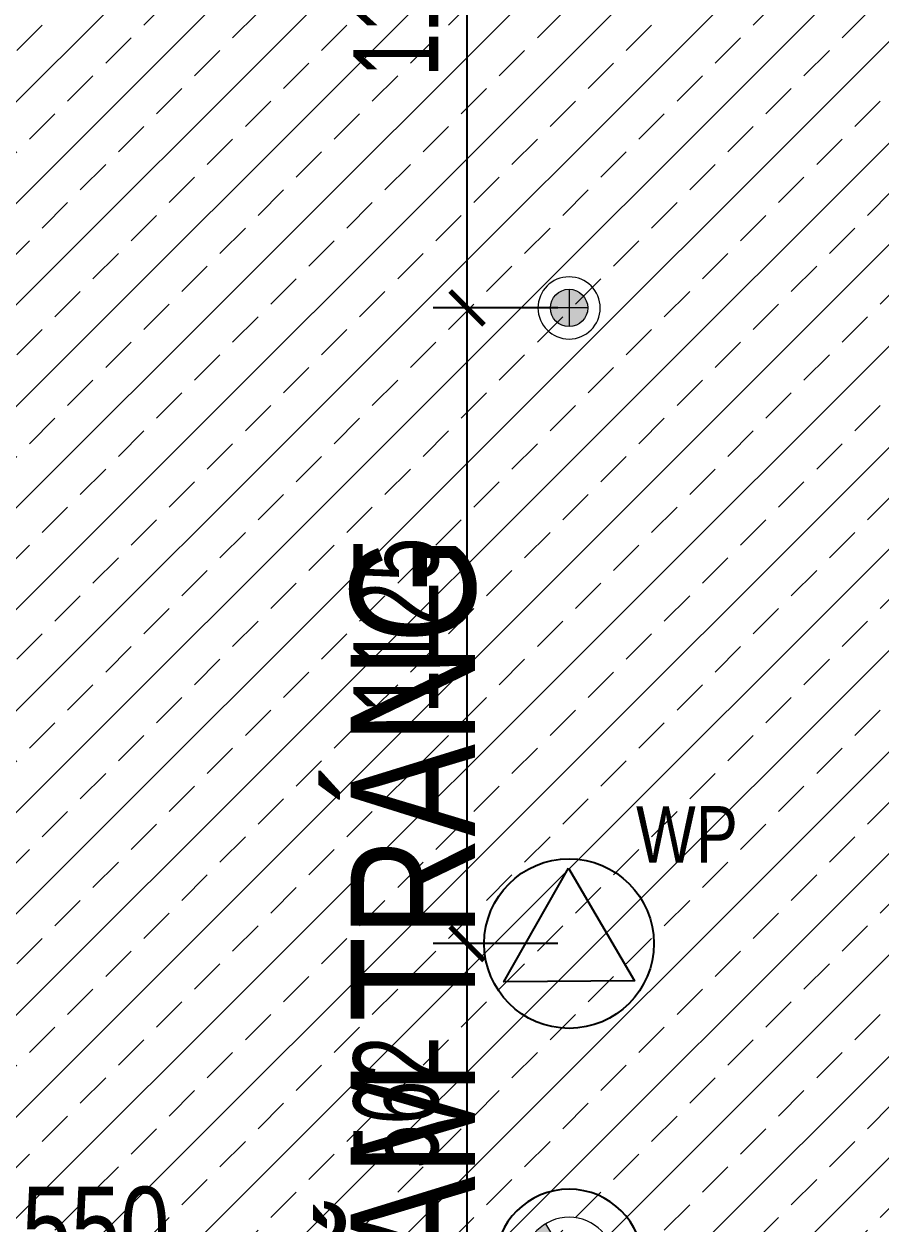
# Model space of a CAD drawing. Header units: millimetres. Extents: x -343543 to 400519, y -115663 to 104219.
# Drawn here: x -257543 to -256027, y 6724 to 8847 of the extents above; entities that cross this region are included whole.
import ezdxf
from ezdxf.enums import TextEntityAlignment as Align

# ---------------------------------------------------------------- set-up
doc = ezdxf.new("R2010")
doc.units = ezdxf.units.MM
doc.linetypes.add('CONTINOUS', pattern=[0])
doc.layers.get('0').update_dxf_attribs({"color": 231, "lineweight": 0})
doc.layers.get('DefPoints').update_dxf_attribs({"color": 191})
for name, color, linetype, lineweight in [('1-INNO-E-Emergency', 1, 'EME', 5), ('A-PATT', 252, 'Continuous', 9), ('A-SYMBOLS', 10, 'Continuous', 13), ('EL - TEXT', 3, 'Continuous', 9), ('fix lighting', 2, 'Continuous', 5), ('SME-E-LTG-DIM', 55, 'Continuous', 18), ('XREF MAT BANG TUONG XAY$0$$1$A-TEXT', 8, 'Continuous', 25)]:
    doc.layers.add(name, color=color, linetype=linetype, lineweight=lineweight)
doc.layers.add('EL - CABLE - PA', color=5, linetype='CONTINOUS', true_color=0x0000ff)
doc.styles.add('Arial', font='arial.ttf', dxfattribs={"width": 0.8})
doc.styles.add('ROMANSssss', font='vntimeh.shx', dxfattribs={"width": 0.7})
doc.styles.add('SM-DIMTEXT', font='SME.shx', dxfattribs={"width": 0.7})
doc.styles.add('VTK _ Arial_2.5 mm', font='arial.ttf', dxfattribs={"width": 0.8, "height": 2.5})
doc.styles.add('XREF MAT BANG TUONG XAY$0$Arial', font='arial.ttf', dxfattribs={"width": 0.8})
doc.linetypes.add('EME', pattern='A,2463.214661,-165.6529,["E",ROMANSssss,S=300,R=360,X=0,Y=-153.361507],-321.423057,2528.257516', length=5478.548134)
doc.dimstyles.new('SDIM-100', dxfattribs={"dimscale": 100, "dimtxt": 2, "dimasz": 0.6, "dimexe": 0.6, "dimexo": 0.2, "dimgap": 0.5, "dimtad": 1, "dimdec": 0, "dimzin": 12, "dimtxsty": 'SM-DIMTEXT', "dimblk": 'ARCHTICK', "dimblk1": 'ARCHTICK', "dimblk2": 'ARCHTICK', "dimcen": 0.12, "dimdle": 0.6, "dimclrd": 7, "dimclre": 8, "dimadec": 0, "dimazin": 3, "dimtfac": 2, "dimtix": 1, "dimtmove": 1, "dimatfit": 3, "dimfxl": 1, "dimtzin": 0, "dimarcsym": 1})

# ---------------------------------------------------------------- blocks, each defined once
blk = doc.blocks.new('01.Xref _MB T1')
at = {"layer": 'XREF MAT BANG TUONG XAY$0$$1$A-TEXT', "color": 8, "style": 'XREF MAT BANG TUONG XAY$0$Arial', "width": 0.8}
blk.add_text('KHU TẮM TRÁNG', height=220, rotation=90, dxfattribs=at).set_placement((6108.74517, 5907.05705))
blk = doc.blocks.new('_ArchTick')
at = {"color": 0, "linetype": 'ByBlock', "const_width": 0.15}
blk.add_lwpolyline([(-0.5, -0.5), (0.5, 0.5)], dxfattribs=at)
blk = doc.blocks.new('*D997')
at = {"layer": 'DefPoints', "color": 0, "transparency": 16777216}
for p in [(-256759.4, 7220), (-256579, 7220), (-256579, 6657.5)]:
    blk.add_point(p, dxfattribs=at)
at = {"layer": 'SME-E-LTG-DIM', "color": 7, "lineweight": -2, "transparency": 16777216}
blk.add_line((-256759.4, 6597.5), (-256759.4, 7280), dxfattribs=at)
at = {"layer": 'SME-E-LTG-DIM', "color": 8, "lineweight": -2, "transparency": 16777216}
for p, q in [((-256599, 7220), (-256819.4, 7220)), ((-256599, 6657.5), (-256819.4, 6657.5))]:
    blk.add_line(p, q, dxfattribs=at)
at = {"layer": 'SME-E-LTG-DIM', "color": 7, "lineweight": -2, "transparency": 16777216, "xscale": 60, "yscale": 60, "zscale": 60}
for p, rotation in [((-256759.4, 7220), 90), ((-256759.4, 6657.5), 270)]:
    blk.add_blockref('_ArchTick', p, dxfattribs=dict(at, rotation=rotation))
at = {"layer": 'SME-E-LTG-DIM', "color": 0, "transparency": 16777216, "insert": (-256884.4, 6938.7), "char_height": 150, "attachment_point": 5, "rotation": 90, "style": 'SM-DIMTEXT'}
blk.add_mtext('562', dxfattribs=at)
blk = doc.blocks.new('*D998')
at = {"layer": 'DefPoints', "color": 0, "transparency": 16777216}
for p in [(-256759.4, 8345), (-256579, 8345), (-256579, 7220)]:
    blk.add_point(p, dxfattribs=at)
at = {"layer": 'SME-E-LTG-DIM', "color": 7, "lineweight": -2, "transparency": 16777216}
blk.add_line((-256759.4, 7160), (-256759.4, 8405), dxfattribs=at)
at = {"layer": 'SME-E-LTG-DIM', "color": 8, "lineweight": -2, "transparency": 16777216}
for p, q in [((-256599, 8345), (-256819.4, 8345)), ((-256599, 7220), (-256819.4, 7220))]:
    blk.add_line(p, q, dxfattribs=at)
at = {"layer": 'SME-E-LTG-DIM', "color": 7, "lineweight": -2, "transparency": 16777216, "xscale": 60, "yscale": 60, "zscale": 60}
for p, rotation in [((-256759.4, 8345), 90), ((-256759.4, 7220), 270)]:
    blk.add_blockref('_ArchTick', p, dxfattribs=dict(at, rotation=rotation))
at = {"layer": 'SME-E-LTG-DIM', "color": 0, "transparency": 16777216, "insert": (-256884.4, 7782.5), "char_height": 150, "attachment_point": 5, "rotation": 90, "style": 'SM-DIMTEXT'}
blk.add_mtext('1125', dxfattribs=at)
blk = doc.blocks.new('*D999')
at = {"layer": 'DefPoints', "color": 0, "transparency": 16777216}
for p in [(-256759.4, 9475), (-256579, 9475), (-256579, 8345)]:
    blk.add_point(p, dxfattribs=at)
at = {"layer": 'SME-E-LTG-DIM', "color": 7, "lineweight": -2, "transparency": 16777216}
blk.add_line((-256759.4, 8285), (-256759.4, 9535), dxfattribs=at)
at = {"layer": 'SME-E-LTG-DIM', "color": 8, "lineweight": -2, "transparency": 16777216}
for p, q in [((-256599, 9475), (-256819.4, 9475)), ((-256599, 8345), (-256819.4, 8345))]:
    blk.add_line(p, q, dxfattribs=at)
at = {"layer": 'SME-E-LTG-DIM', "color": 7, "lineweight": -2, "transparency": 16777216, "xscale": 60, "yscale": 60, "zscale": 60}
for p, rotation in [((-256759.4, 9475), 90), ((-256759.4, 8345), 270)]:
    blk.add_blockref('_ArchTick', p, dxfattribs=dict(at, rotation=rotation))
at = {"layer": 'SME-E-LTG-DIM', "color": 0, "transparency": 16777216, "insert": (-256884.4, 8910), "char_height": 150, "attachment_point": 5, "rotation": 90, "style": 'SM-DIMTEXT'}
blk.add_mtext('1130', dxfattribs=at)
blk = doc.blocks.new('Den downligh su co')
at = {"layer": '1-INNO-E-Emergency'}
h = blk.add_hatch(color=1, dxfattribs=at)
h.dxf.hatch_style = 1
h.paths.add_polyline_path([(-51.3, 51.3), (0, 0), (51.3, 51.3, 0.414214)])
h.paths.add_polyline_path([(0, 0), (-51.3, -51.3, 0.414214), (51.3, -51.3)])
at = {"layer": '1-INNO-E-Emergency', "color": 1}
for points in [[(-51.3, 51.3), (51.3, -51.3)], [(-51.3, -51.3), (51.3, 51.3)]]:
    blk.add_lwpolyline(points, dxfattribs=at)
blk.add_circle((0, 0), 72.5, dxfattribs=at)
at = {"layer": 'DefPoints', "ltscale": 5}
blk.add_circle((0, 0), 117.2, dxfattribs=at)
blk = doc.blocks.new('Exit su co')
at = {"layer": '1-INNO-E-Emergency', "xscale": -1.112275862068966, "yscale": 1.112275862068966, "zscale": 1.112275862068966, "rotation": 255.7726182171235}
blk.add_blockref('Den downligh su co', (6275, 6657.5), dxfattribs=at)
blk = doc.blocks.new('LOA ÂM TRẦN 6W CHỊU NƯỚC')
at = {"ltscale": 3}
blk.add_lwpolyline([(132764.1, 323760.9), (132880.8, 323561.6), (132649.9, 323560.2)], close=True, dxfattribs=at)
blk.add_circle((132764.9, 323627.6), 150, dxfattribs=at)
at = {"layer": 'EL - TEXT', "color": 3, "style": 'Arial', "width": 0.8}
blk.add_text('WP', height=100, rotation=0.1629, dxfattribs=at).set_placement((132883.6, 323820.5), align=Align.MIDDLE_LEFT)
blk = doc.blocks.new('XR-TRAN_SANH$0$A$C896e62ca')
at = {"layer": 'A-PATT', "true_color": 0x848484}
h = blk.add_hatch(color=252, dxfattribs=at)
h.dxf.hatch_style = 1
edge = h.paths.add_edge_path()
edge.add_arc((0, 0), 33, 0, 360)
at = {"color": 0, "linetype": 'ByBlock'}
for p, q in [((0, 33), (0, -33)), ((33, 0), (-33, 0))]:
    blk.add_line(p, q, dxfattribs=at)
blk.add_circle((0, 0), 33, dxfattribs=at)
for start, end in [(90, 270), (270, 90)]:
    blk.add_arc((0, 0), 55, start, end, dxfattribs=at)
blk = doc.blocks.new('*U1475')
blk.add_line((-2, 0), (12, 0))
blk.add_lwpolyline([(0, -2), (0, 2)])
at = {"layer": 'A-SYMBOLS'}
blk.add_circle((0, 0), 2, dxfattribs=at)
at = {"color": 7, "style": 'VTK _ Arial_2.5 mm', "width": 0.8, "flags": 4}
blk.add_attdef('FINISHFLOORLEVEL', text='', height=2.5, dxfattribs=at).set_placement((3.2, 3.532), align=Align.TOP_LEFT)
blk.add_attdef('NAMEOFLEVEL', (3.2, -3.468), '', height=2.5, dxfattribs=at)

msp = doc.modelspace()

# ---------------------------------------------------------------- block references
at = {"layer": 'A-SYMBOLS'}
msp.add_blockref('01.Xref _MB T1', (-262854, 0), dxfattribs=at)

# ---------------------------------------------------------------- next in the draw order: hatches: boundary and pattern name
at = {"layer": 'A-PATT'}
h = msp.add_hatch(dxfattribs=at)
h.set_pattern_fill('ANSI33', color=256, scale=20, double=1)
h.set_pattern_definition([(45, (-262854.02, -1e-05), (-89.8026, 89.8026), []), (45, (-262764.22, -1e-05), (-89.8026, 89.8026), [63.5, -31.75])])
h.paths.add_polyline_path([(-258669, 9965), (-254484, 9965), (-254484, 8980), (-255679, 8980), (-255679, 8835), (-254484, 8835), (-254484, 7855), (-255679, 7855), (-255679, 7710), (-254484, 7710), (-254484, 6730), (-255679, 6730), (-255679, 6585), (-254484, 6585), (-254484, 5605), (-255679, 5605), (-255679, 5460), (-254484, 5460), (-254484, 4480), (-256034, 4480), (-256034, 4135), (-255889, 4135), (-255889, 4335), (-254484, 4335), (-254484, 3235), (-255889, 3235), (-255889, 3435), (-256034, 3435), (-256034, 3235), (-257124, 3235), (-257124, 3435), (-257269, 3435), (-257269, 3235), (-258579, 3235), (-258579, 3425), (-258669, 3425), (-258669, 4335), (-257269, 4335), (-257269, 4135), (-257124, 4135), (-257124, 4480), (-258669, 4480)])

# ---------------------------------------------------------------- next in the draw order: block references
at = {"layer": 'A-SYMBOLS'}
ref = msp.add_blockref('*U1475', (-257947.8, 6591.8), dxfattribs=dict(at, xscale=56, yscale=56, zscale=56))
ref.add_attrib('FINISHFLOORLEVEL', '+2.550', dxfattribs={"layer": '0', "color": 7, "height": 140, "style": 'VTK _ Arial_2.5 mm', "width": 0.8}).set_placement((-257768.6, 6789.6), align=Align.TOP_LEFT)
ref.add_attrib('NAMEOFLEVEL', 'CFL', (-257768.6, 6397.6), dxfattribs={"layer": '0', "color": 7, "height": 140, "style": 'VTK _ Arial_2.5 mm', "width": 0.8})
at = {"layer": 'EL - CABLE - PA'}
msp.add_blockref('LOA ÂM TRẦN 6W CHỊU NƯỚC', (-389344, -316407.6), dxfattribs=at)
at = {"layer": 'fix lighting'}
for name, p in [('Exit su co', (-262854, -2.5)), ('XR-TRAN_SANH$0$A$C896e62ca', (-256579, 8345))]:
    msp.add_blockref(name, p, dxfattribs=at)

# ---------------------------------------------------------------- next in the draw order: dimensions: what is measured, and where the dimension line sits
at = {"layer": 'SME-E-LTG-DIM'}
for base, p1, p2, picture, middle in [((-256759.4, 9475), (-256579, 8345), (-256579, 9475), '*D999', (-256884.4, 8910)), ((-256759.4, 8345), (-256579, 7220), (-256579, 8345), '*D998', (-256884.4, 7782.5)), ((-256759.4071, 7219.999986), (-256579.024591, 6657.499987), (-256579.024591, 7219.999986), '*D997', (-256884.4071, 6938.749987))]:
    dim = msp.add_linear_dim(base=base, p1=p1, p2=p2, angle=90, dimstyle='SDIM-100', override={"dimtxt": 1.5, "dimtfill": 0}, dxfattribs=at)
    dim.commit()
    dim.dimension.update_dxf_attribs({"geometry": picture, "text_midpoint": middle})

doc.saveas('drawing.dxf')
